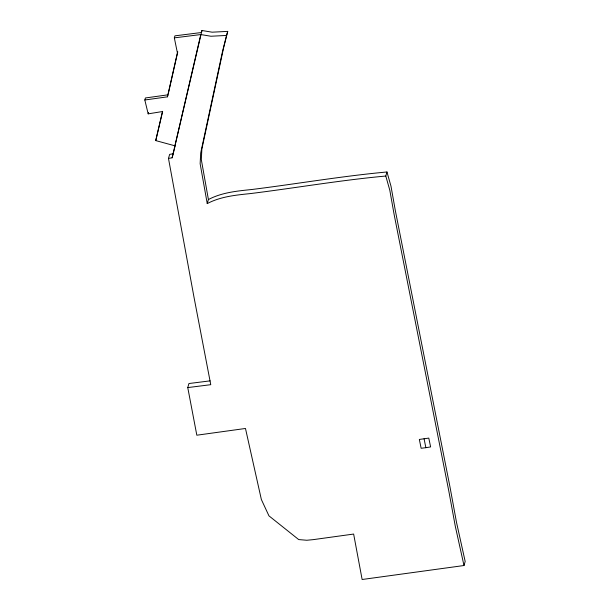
<?xml version="1.0" encoding="UTF-8"?>
<svg xmlns="http://www.w3.org/2000/svg" width="610" height="610" viewBox="0 0 610 610"><rect width="100%" height="100%" fill="white"/><g stroke="black" fill="none" stroke-linecap="round" stroke-linejoin="round"><path stroke-width="0.91" d="M208.414 199.546C221.918 192.424 237.099 191.037 251.877 189.496C296.94 183.884 341.859 176.115 386.969 171.982L385.794 176.038C340.685 180.163 295.758 187.941 250.695 193.545C235.925 195.086 220.744 196.481 207.24 203.595L208.414 199.546L201.323 159.652L201.872 148.993L223.702 47.366L227.728 31.384L212.105 32.185L201.948 30.5L174.963 145.821L155.741 140.597L162.489 111.531L148.169 113.856L144.822 99.994L167.437 96.837L177.396 52.887L174.338 37.866L174.925 35.845L201.361 32.528M168.238 93.902L177.784 51.774M162.656 111.325L155.741 140.597M386.969 171.982L390.995 186.218L395.318 210.511L450.035 487.207L456.493 522.282L465.178 561.474L463.996 565.523L362.134 579.5L353.64 534.055L313.189 539.644L306.807 540.254L298.709 539.583L268.949 515.846L261.362 499.521L245.479 428.472L196.824 435.204L187.758 387.586L210.755 384.689L194.026 297.344L168.482 158.417L172.134 157.815L200.774 34.556L210.93 36.242L226.554 35.441L227.728 31.384M172.134 157.815L175.253 145.424M201.521 32.353L201.948 30.5M226.554 35.441L222.528 51.423L200.69 153.041L200.141 163.709L207.24 203.595M144.822 99.994L145.409 97.966L168.024 94.817L167.437 96.837M148.169 113.856L148.565 112.507M168.482 158.417L169.656 154.361L173.309 153.766M187.758 387.586L188.932 383.53L210.099 380.869M425.864 447.694L430.614 446.916L428.792 438.094L419.344 439.444L421.129 448.266L425.864 447.694L424.072 438.773M174.338 37.866L200.774 34.556M385.794 176.038L389.813 190.274L394.144 214.567L448.853 491.263L455.312 526.338L463.996 565.523"/></g></svg>
